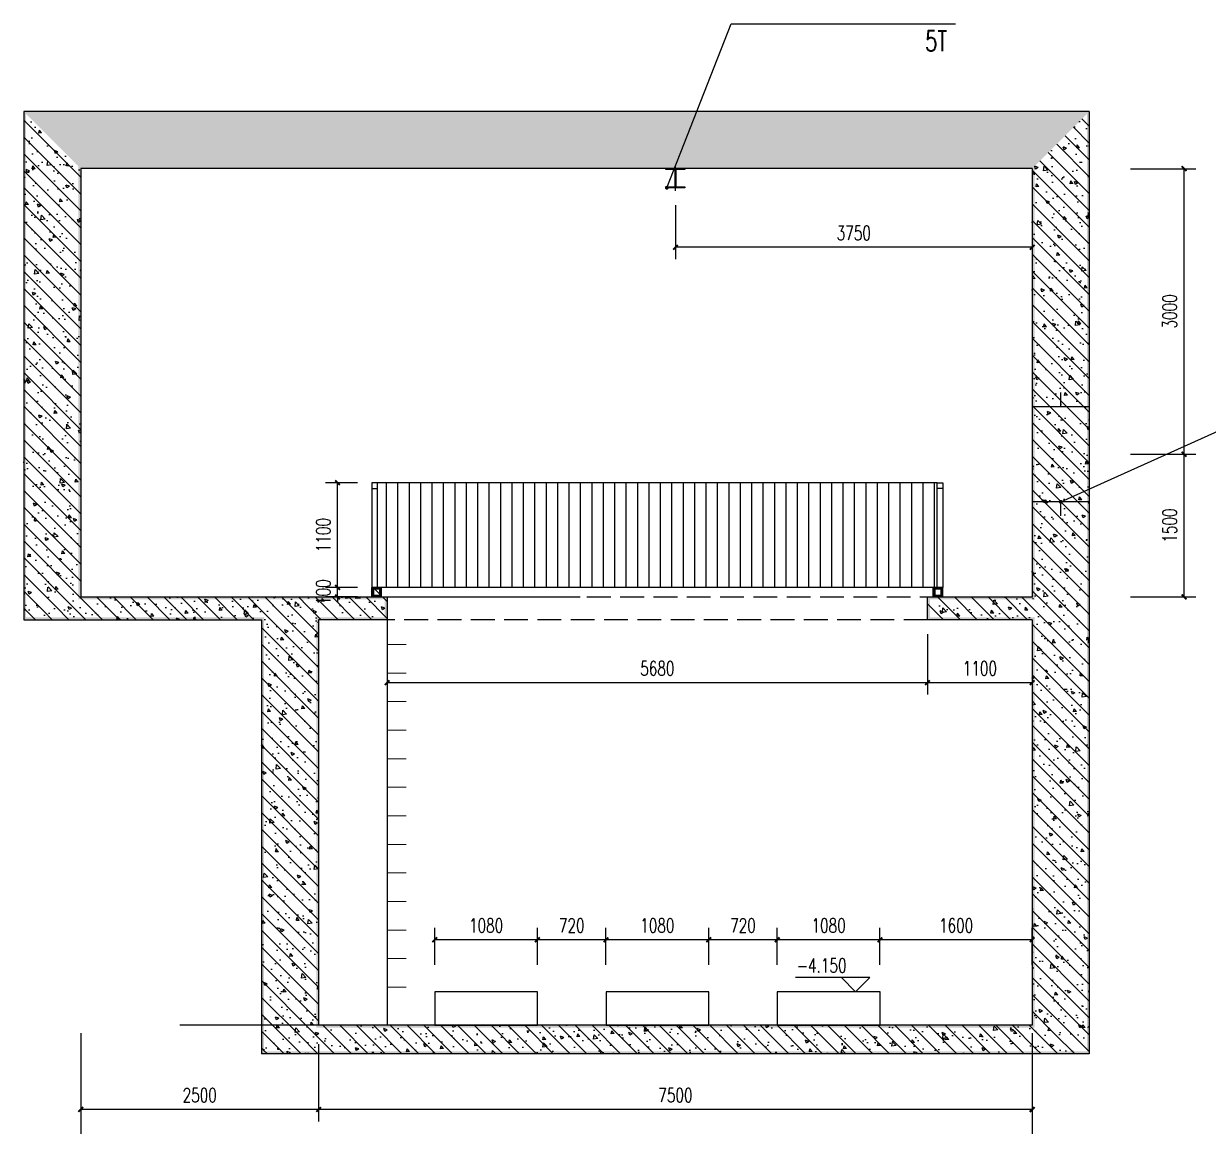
# Model space of a CAD drawing. Extents: x 45837 to 287007, y -98586 to 328021.
# Drawn here: x 61366 to 73817, y 271127 to 282712 of the extents above; entities that cross this region are included whole.
import ezdxf
from ezdxf.enums import TextEntityAlignment as Align

# ---------------------------------------------------------------- set-up
doc = ezdxf.new("R2010")
doc.units = 0
doc.header["$LTSCALE"] = 1000
doc.header["$MEASUREMENT"] = 0
doc.linetypes.add('DASH', pattern=[0.35, 0.25, -0.1])
for name, color, linetype in [('AXIS', 3, 'Continuous'), ('COLUMN', 9, 'Continuous'), ('DIM_ELEV', 3, 'Continuous'), ('DIM_LEAD', 3, 'Continuous'), ('DOTE', 1, 'Continuous'), ('PUB_DIM', 3, 'Continuous'), ('PUB_HATCH', 8, 'Continuous'), ('PUB_TEXT', 7, 'Continuous'), ('PUB_WALL', 9, 'Continuous'), ('WALL', 9, 'Continuous'), ('WINDOW', 4, 'Continuous'), ('图框', 7, 'Continuous')]:
    doc.layers.add(name, color=color, linetype=linetype)
doc.styles.add('_TCH_DIM', font='SIMPLEX', dxfattribs={"bigfont": 'GBCBIG'})
doc.styles.add('DIM_FONT', font='SIMPLEX', dxfattribs={"width": 0.7, "bigfont": 'GBCBIG'})
doc.styles.get("Standard").update_dxf_attribs({"font": 'gbenor.shx', "bigfont": 'gbcbig.shx'})
doc.dimstyles.new('DIMN50', dxfattribs={"dimscale": 0.5, "dimtxt": 300, "dimasz": 100, "dimexe": 250, "dimexo": 300, "dimgap": 150, "dimtad": 1, "dimdec": 0, "dimzin": 0, "dimdsep": 46, "dimtxsty": 'DIM_FONT', "dimblk": 'ARCHTICK', "dimcen": 0.09, "dimclrt": 7, "dimazin": 2, "dimtfac": 1, "dimtdec": 0, "dimtix": 1, "dimtmove": 2, "dimatfit": 3, "dimldrblk": 'ARCHTICK', "dimfxl": 0, "dimtolj": 1, "dimtzin": 0, "dimarcsym": 0})
pattern_1 = [(135, (74539.07, 0), (88.38835, 88.38835), []), (130, (74539.07, 0), (-358.6301, -31.3761), [37.5, -412.5]), (185, (74539.07, 0), (69.3757, 376.0961), [30, -330]), (79.5486, (74509.2, -2.6), (-289.2547, 344.7198), [31.8701, -350.571]), (133.8158, (74539.07, 100), (-533.6205, -82.7595), [56.25, -618.75]), (83.3644, (74494.6, 93.1), (-467.3314, 487.059), [47.805, -525.8565]), (188.8158, (74539.1, 100), (-467.331, 487.0593), [45, -495]), (159, (74489.07, 75), (-298.4535, -201.30945), [37.5, -412.5]), (214, (74489.07, 75), (-121.6577, 362.575), [30, -330]), (108.5486, (74464.2, 58.22), (-420.1113, 161.2652), [31.8701, -350.571]), (142.5, (74539.07, 0), (-6.07993, 166.44693), [0, -326, 0, -335, 0, -331.25]), (172.5, (74539.07, 0), (-131.53477, 197.20586), [0, -191, 0, -318.5, 0, -126.25]), (212.5, (74650.57, 0), (-266.91122, -11.27744), [0, -125, 0, -390, 0, -517.5]), (222.5, (74700.57, 0), (-291.5931, 50.0525), [0, -162.5, 0, -259, 0, -367.5])]

# ---------------------------------------------------------------- blocks, each defined once
blk = doc.blocks.new('_ArchTick')
at = {"color": 0, "linetype": 'ByBlock', "const_width": 0.4}
blk.add_lwpolyline([(-0.5, -0.5), (0.5, 0.5)], dxfattribs=at)
blk = doc.blocks.new('*D154')
at = {"layer": 'Defpoints', "color": 0}
for p in [(-2096, -61037), (-2096, -61450), (-1016, -61450)]:
    blk.add_point(p, dxfattribs=at)
at = {"layer": 'PUB_DIM', "color": 0, "lineweight": -2}
for p, q in [((-2096, -61300), (-2096, -60912)), ((-1016, -61300), (-1016, -60912)), ((-1016, -61037), (-2096, -61037))]:
    blk.add_line(p, q, dxfattribs=at)
at = {"layer": 'PUB_DIM', "color": 0, "lineweight": -2, "xscale": 50, "yscale": 50, "zscale": 50, "rotation": 180}
blk.add_blockref('_ArchTick', (-2096, -61037), dxfattribs=at)
at = {"layer": 'PUB_DIM', "color": 0, "lineweight": -2, "xscale": 50, "yscale": 50, "zscale": 50}
blk.add_blockref('_ArchTick', (-1016, -61037), dxfattribs=at)
at = {"layer": 'PUB_DIM', "color": 7, "insert": (-1556, -60887), "char_height": 150, "attachment_point": 5, "style": 'DIM_FONT'}
blk.add_mtext('\\A1;1080', dxfattribs=at)
blk = doc.blocks.new('*D155')
at = {"layer": 'Defpoints', "color": 0}
for p in [(-1016, -61037), (-1016, -61450), (-296, -61450)]:
    blk.add_point(p, dxfattribs=at)
at = {"layer": 'PUB_DIM', "color": 0, "lineweight": -2}
for p, q in [((-1016, -61300), (-1016, -60912)), ((-296, -61300), (-296, -60912)), ((-296, -61037), (-1016, -61037))]:
    blk.add_line(p, q, dxfattribs=at)
at = {"layer": 'PUB_DIM', "color": 0, "lineweight": -2, "xscale": 50, "yscale": 50, "zscale": 50, "rotation": 180}
blk.add_blockref('_ArchTick', (-1016, -61037), dxfattribs=at)
at = {"layer": 'PUB_DIM', "color": 0, "lineweight": -2, "xscale": 50, "yscale": 50, "zscale": 50}
blk.add_blockref('_ArchTick', (-296, -61037), dxfattribs=at)
at = {"layer": 'PUB_DIM', "color": 7, "insert": (-656, -60887), "char_height": 150, "attachment_point": 5, "style": 'DIM_FONT'}
blk.add_mtext('\\A1;720', dxfattribs=at)
blk = doc.blocks.new('*D156')
at = {"layer": 'Defpoints', "color": 0}
for p in [(-296, -61037), (-296, -61450), (784, -61450)]:
    blk.add_point(p, dxfattribs=at)
at = {"layer": 'PUB_DIM', "color": 0, "lineweight": -2}
for p, q in [((-296, -61300), (-296, -60912)), ((784, -61300), (784, -60912)), ((784, -61037), (-296, -61037))]:
    blk.add_line(p, q, dxfattribs=at)
at = {"layer": 'PUB_DIM', "color": 0, "lineweight": -2, "xscale": 50, "yscale": 50, "zscale": 50, "rotation": 180}
blk.add_blockref('_ArchTick', (-296, -61037), dxfattribs=at)
at = {"layer": 'PUB_DIM', "color": 0, "lineweight": -2, "xscale": 50, "yscale": 50, "zscale": 50}
blk.add_blockref('_ArchTick', (784, -61037), dxfattribs=at)
at = {"layer": 'PUB_DIM', "color": 7, "insert": (244, -60887), "char_height": 150, "attachment_point": 5, "style": 'DIM_FONT'}
blk.add_mtext('\\A1;1080', dxfattribs=at)
blk = doc.blocks.new('*D157')
at = {"layer": 'Defpoints', "color": 0}
for p in [(784, -61037), (784, -61450), (1504, -61450)]:
    blk.add_point(p, dxfattribs=at)
at = {"layer": 'PUB_DIM', "color": 0, "lineweight": -2}
for p, q in [((784, -61300), (784, -60912)), ((1504, -61300), (1504, -60912)), ((1504, -61037), (784, -61037))]:
    blk.add_line(p, q, dxfattribs=at)
at = {"layer": 'PUB_DIM', "color": 0, "lineweight": -2, "xscale": 50, "yscale": 50, "zscale": 50, "rotation": 180}
blk.add_blockref('_ArchTick', (784, -61037), dxfattribs=at)
at = {"layer": 'PUB_DIM', "color": 0, "lineweight": -2, "xscale": 50, "yscale": 50, "zscale": 50}
blk.add_blockref('_ArchTick', (1504, -61037), dxfattribs=at)
at = {"layer": 'PUB_DIM', "color": 7, "insert": (1144, -60887), "char_height": 150, "attachment_point": 5, "style": 'DIM_FONT'}
blk.add_mtext('\\A1;720', dxfattribs=at)
blk = doc.blocks.new('*D158')
at = {"layer": 'Defpoints', "color": 0}
for p in [(1504, -61037), (1504, -61450), (2584, -61450)]:
    blk.add_point(p, dxfattribs=at)
at = {"layer": 'PUB_DIM', "color": 0, "lineweight": -2}
for p, q in [((1504, -61300), (1504, -60912)), ((2584, -61300), (2584, -60912)), ((2584, -61037), (1504, -61037))]:
    blk.add_line(p, q, dxfattribs=at)
at = {"layer": 'PUB_DIM', "color": 0, "lineweight": -2, "xscale": 50, "yscale": 50, "zscale": 50, "rotation": 180}
blk.add_blockref('_ArchTick', (1504, -61037), dxfattribs=at)
at = {"layer": 'PUB_DIM', "color": 0, "lineweight": -2, "xscale": 50, "yscale": 50, "zscale": 50}
blk.add_blockref('_ArchTick', (2584, -61037), dxfattribs=at)
at = {"layer": 'PUB_DIM', "color": 7, "insert": (2044, -60887), "char_height": 150, "attachment_point": 5, "style": 'DIM_FONT'}
blk.add_mtext('\\A1;1080', dxfattribs=at)
blk = doc.blocks.new('*D159')
at = {"layer": 'Defpoints', "color": 0}
for p in [(2584, -61037), (2584, -61450), (4184, -61450)]:
    blk.add_point(p, dxfattribs=at)
at = {"layer": 'PUB_DIM', "color": 0, "lineweight": -2}
for p, q in [((2584, -61300), (2584, -60912)), ((4184, -61300), (4184, -60912)), ((4184, -61037), (2584, -61037))]:
    blk.add_line(p, q, dxfattribs=at)
at = {"layer": 'PUB_DIM', "color": 0, "lineweight": -2, "xscale": 50, "yscale": 50, "zscale": 50, "rotation": 180}
blk.add_blockref('_ArchTick', (2584, -61037), dxfattribs=at)
at = {"layer": 'PUB_DIM', "color": 0, "lineweight": -2, "xscale": 50, "yscale": 50, "zscale": 50}
blk.add_blockref('_ArchTick', (4184, -61037), dxfattribs=at)
at = {"layer": 'PUB_DIM', "color": 7, "insert": (3384, -60887), "char_height": 150, "attachment_point": 5, "style": 'DIM_FONT'}
blk.add_mtext('\\A1;1600', dxfattribs=at)
blk = doc.blocks.new('*D160')
at = {"layer": 'Defpoints', "color": 0}
for p in [(5066, -52935), (5780, -52935), (5066, -55935)]:
    blk.add_point(p, dxfattribs=at)
at = {"layer": 'PUB_DIM', "color": 0, "lineweight": -2}
for p, q in [((5216, -52935), (5905, -52935)), ((5780, -55935), (5780, -52935)), ((5216, -55935), (5905, -55935))]:
    blk.add_line(p, q, dxfattribs=at)
at = {"layer": 'PUB_DIM', "color": 0, "lineweight": -2, "xscale": 50, "yscale": 50, "zscale": 50}
for p, rotation in [((5780, -52935), 90), ((5780, -55935), 270)]:
    blk.add_blockref('_ArchTick', p, dxfattribs=dict(at, rotation=rotation))
at = {"layer": 'PUB_DIM', "color": 7, "insert": (5630, -54435), "char_height": 150, "attachment_point": 5, "rotation": 90, "style": 'DIM_FONT'}
blk.add_mtext('\\A1;3000', dxfattribs=at)
blk = doc.blocks.new('*D161')
at = {"layer": 'Defpoints', "color": 0}
for p in [(5066, -55935), (5780, -55935), (5066, -57435)]:
    blk.add_point(p, dxfattribs=at)
at = {"layer": 'PUB_DIM', "color": 0, "lineweight": -2}
for p, q in [((5216, -55935), (5905, -55935)), ((5780, -57435), (5780, -55935)), ((5216, -57435), (5905, -57435))]:
    blk.add_line(p, q, dxfattribs=at)
at = {"layer": 'PUB_DIM', "color": 0, "lineweight": -2, "xscale": 50, "yscale": 50, "zscale": 50}
for p, rotation in [((5780, -55935), 90), ((5780, -57435), 270)]:
    blk.add_blockref('_ArchTick', p, dxfattribs=dict(at, rotation=rotation))
at = {"layer": 'PUB_DIM', "color": 7, "insert": (5630, -56685), "char_height": 150, "attachment_point": 5, "rotation": 90, "style": 'DIM_FONT'}
blk.add_mtext('\\A1;1500', dxfattribs=at)
blk = doc.blocks.new('*D162')
at = {"layer": 'Defpoints', "color": 0}
for p in [(434, -53167), (4184, -53167), (434, -53761)]:
    blk.add_point(p, dxfattribs=at)
at = {"layer": 'PUB_DIM', "color": 0, "lineweight": -2}
for p, q in [((434, -53317), (434, -53886)), ((4184, -53317), (4184, -53886)), ((4184, -53761), (434, -53761))]:
    blk.add_line(p, q, dxfattribs=at)
at = {"layer": 'PUB_DIM', "color": 0, "lineweight": -2, "xscale": 50, "yscale": 50, "zscale": 50, "rotation": 180}
blk.add_blockref('_ArchTick', (434, -53761), dxfattribs=at)
at = {"layer": 'PUB_DIM', "color": 0, "lineweight": -2, "xscale": 50, "yscale": 50, "zscale": 50}
blk.add_blockref('_ArchTick', (4184, -53761), dxfattribs=at)
at = {"layer": 'PUB_DIM', "color": 7, "insert": (2309, -53611), "char_height": 150, "attachment_point": 5, "style": 'DIM_FONT'}
blk.add_mtext('\\A1;3750', dxfattribs=at)
blk = doc.blocks.new('*D163')
at = {"layer": 'Defpoints', "color": 0}
for p in [(3084, -57675), (4184, -57675), (3084, -58336)]:
    blk.add_point(p, dxfattribs=at)
at = {"layer": 'PUB_DIM', "color": 0, "lineweight": -2}
for p, q in [((3084, -57825), (3084, -58461)), ((4184, -57825), (4184, -58461)), ((4184, -58336), (3084, -58336))]:
    blk.add_line(p, q, dxfattribs=at)
at = {"layer": 'PUB_DIM', "color": 0, "lineweight": -2, "xscale": 50, "yscale": 50, "zscale": 50, "rotation": 180}
blk.add_blockref('_ArchTick', (3084, -58336), dxfattribs=at)
at = {"layer": 'PUB_DIM', "color": 0, "lineweight": -2, "xscale": 50, "yscale": 50, "zscale": 50}
blk.add_blockref('_ArchTick', (4184, -58336), dxfattribs=at)
at = {"layer": 'PUB_DIM', "color": 7, "insert": (3634, -58186), "char_height": 150, "attachment_point": 5, "style": 'DIM_FONT'}
blk.add_mtext('\\A1;1100', dxfattribs=at)
blk = doc.blocks.new('*D164')
at = {"layer": 'Defpoints', "color": 0}
for p in [(-2596, -57675), (3084, -57675), (-2596, -58336)]:
    blk.add_point(p, dxfattribs=at)
at = {"layer": 'PUB_DIM', "color": 0, "lineweight": -2}
for p, q in [((-2596, -57825), (-2596, -58461)), ((3084, -57825), (3084, -58461)), ((3084, -58336), (-2596, -58336))]:
    blk.add_line(p, q, dxfattribs=at)
at = {"layer": 'PUB_DIM', "color": 0, "lineweight": -2, "xscale": 50, "yscale": 50, "zscale": 50, "rotation": 180}
blk.add_blockref('_ArchTick', (-2596, -58336), dxfattribs=at)
at = {"layer": 'PUB_DIM', "color": 0, "lineweight": -2, "xscale": 50, "yscale": 50, "zscale": 50}
blk.add_blockref('_ArchTick', (3084, -58336), dxfattribs=at)
at = {"layer": 'PUB_DIM', "color": 7, "insert": (244, -58186), "char_height": 150, "attachment_point": 5, "style": 'DIM_FONT'}
blk.add_mtext('\\A1;5680', dxfattribs=at)
blk = doc.blocks.new('*D165')
at = {"layer": 'Defpoints', "color": 0}
for p in [(-3118, -56235), (-2756, -56235), (-2756, -57335)]:
    blk.add_point(p, dxfattribs=at)
at = {"layer": 'PUB_DIM', "color": 0, "lineweight": -2}
for p, q in [((-2906, -56235), (-3243, -56235)), ((-3118, -57335), (-3118, -56235)), ((-2906, -57335), (-3243, -57335))]:
    blk.add_line(p, q, dxfattribs=at)
at = {"layer": 'PUB_DIM', "color": 0, "lineweight": -2, "xscale": 50, "yscale": 50, "zscale": 50}
for p, rotation in [((-3118, -56235), 90), ((-3118, -57335), 270)]:
    blk.add_blockref('_ArchTick', p, dxfattribs=dict(at, rotation=rotation))
at = {"layer": 'PUB_DIM', "color": 7, "insert": (-3268, -56785), "char_height": 150, "attachment_point": 5, "rotation": 90, "style": 'DIM_FONT'}
blk.add_mtext('\\A1;1100', dxfattribs=at)
blk = doc.blocks.new('*D198')
at = {"layer": 'Defpoints', "color": 0}
for p in [(-3118, -57335), (-2756, -57335), (-2756, -57435)]:
    blk.add_point(p, dxfattribs=at)
at = {"layer": 'PUB_DIM', "color": 0, "lineweight": -2}
for p, q in [((-2906, -57335), (-3243, -57335)), ((-3118, -57335), (-3118, -57285)), ((-3118, -57435), (-3118, -57335)), ((-2906, -57435), (-3243, -57435)), ((-3118, -57435), (-3118, -57485))]:
    blk.add_line(p, q, dxfattribs=at)
at = {"layer": 'PUB_DIM', "color": 0, "lineweight": -2, "xscale": 50, "yscale": 50, "zscale": 50}
for p, rotation in [((-3118, -57335), 270), ((-3118, -57435), 90)]:
    blk.add_blockref('_ArchTick', p, dxfattribs=dict(at, rotation=rotation))
at = {"layer": 'PUB_DIM', "color": 7, "insert": (-3268, -57385), "char_height": 150, "attachment_point": 5, "rotation": 90, "style": 'DIM_FONT'}
blk.add_mtext('\\A1;100', dxfattribs=at)
blk = doc.blocks.new('*D166')
at = {"layer": 'Defpoints', "color": 0}
for p in [(-5816, -61984), (-3316, -61984), (-5816, -62820)]:
    blk.add_point(p, dxfattribs=at)
at = {"layer": 'PUB_DIM', "color": 0, "lineweight": -2}
for p, q in [((-5816, -62134), (-5816, -62945)), ((-3316, -62134), (-3316, -62945)), ((-3316, -62820), (-5816, -62820))]:
    blk.add_line(p, q, dxfattribs=at)
at = {"layer": 'PUB_DIM', "color": 0, "lineweight": -2, "xscale": 50, "yscale": 50, "zscale": 50, "rotation": 180}
blk.add_blockref('_ArchTick', (-5816, -62820), dxfattribs=at)
at = {"layer": 'PUB_DIM', "color": 0, "lineweight": -2, "xscale": 50, "yscale": 50, "zscale": 50}
blk.add_blockref('_ArchTick', (-3316, -62820), dxfattribs=at)
at = {"layer": 'PUB_DIM', "color": 7, "insert": (-4566, -62670), "char_height": 150, "attachment_point": 5, "style": 'DIM_FONT'}
blk.add_mtext('\\A1;2500', dxfattribs=at)
blk = doc.blocks.new('*D167')
at = {"layer": 'Defpoints', "color": 0}
for p in [(-3316, -61984), (4184, -61984), (-3316, -62820)]:
    blk.add_point(p, dxfattribs=at)
at = {"layer": 'PUB_DIM', "color": 0, "lineweight": -2}
for p, q in [((-3316, -62134), (-3316, -62945)), ((4184, -62134), (4184, -62945)), ((4184, -62820), (-3316, -62820))]:
    blk.add_line(p, q, dxfattribs=at)
at = {"layer": 'PUB_DIM', "color": 0, "lineweight": -2, "xscale": 50, "yscale": 50, "zscale": 50, "rotation": 180.0000000000001}
blk.add_blockref('_ArchTick', (-3316, -62820), dxfattribs=at)
at = {"layer": 'PUB_DIM', "color": 0, "lineweight": -2, "xscale": 50, "yscale": 50, "zscale": 50}
blk.add_blockref('_ArchTick', (4184, -62820), dxfattribs=at)
at = {"layer": 'PUB_DIM', "color": 7, "insert": (434, -62670), "char_height": 150, "attachment_point": 5, "style": 'DIM_FONT'}
blk.add_mtext('\\A1;7500', dxfattribs=at)
blk = doc.blocks.new('334')
h = blk.add_hatch()
h.set_pattern_fill('玻璃', color=256, scale=100, angle=90, style=0)
h.set_pattern_definition([(90, (74659.07, 7e-15), (120, 7e-15), [])])
h.paths.add_polyline_path([(3184.3, -57334.9), (3184.3, -56234.9), (-2696.1, -56234.9), (-2696.1, -57334.9)])
at = {"layer": 'PUB_HATCH'}
h = blk.add_hatch(dxfattribs=at)
h.set_pattern_fill('钢筋混凝土', color=256, scale=50, style=0)
h.set_pattern_definition(pattern_1)
h.paths.add_polyline_path([(-6416.1, -52334.9), (-5816.1, -52934.9), (-5816.1, -57434.9), (-5841.1, -57459.9), (-6391.1, -57649.9), (-6416.1, -57674.9)])
h = blk.add_hatch(dxfattribs=at)
h.set_pattern_fill('钢筋混凝土', color=256, scale=50, style=0)
h.set_pattern_definition(pattern_1)
h.paths.add_polyline_path([(4783.9, -52334.9), (4183.9, -52934.9), (-5816.1, -52934.9), (-6416.1, -52334.9)])
h = blk.add_hatch(dxfattribs=at)
h.set_pattern_fill('钢筋混凝土', color=256, scale=50, style=0)
h.set_pattern_definition(pattern_1)
h.paths.add_polyline_path([(4183.9, -52934.9), (4783.9, -52334.9), (4783.9, -57674.9), (4758.9, -57649.9), (4208.9, -57459.9), (4183.9, -57434.9)])
h = blk.add_hatch(dxfattribs=at)
h.set_pattern_fill('金属', color=256, scale=50, style=0)
h.set_pattern_definition([(135, (352914.4, 16869.89), (88.388348, 88.388348), []), (135, (352855.48, 16869.89), (88.388348, 88.388348), [])])
h.paths.add_polyline_path([(436.8, -53121.9, 0.4142136), (441.8, -53126.9), (533.8, -53126.9), (533.8, -53134.9), (333.8, -53134.9), (333.8, -53126.9), (425.8, -53126.9, 0.4142136), (430.8, -53121.9), (430.8, -52947.9, 0.4142136), (425.8, -52942.9), (333.8, -52942.9), (333.8, -52934.9), (533.8, -52934.9), (533.8, -52942.9), (441.8, -52942.9, 0.4142136), (436.8, -52947.9)])
h = blk.add_hatch(dxfattribs=at)
h.set_pattern_fill('钢筋混凝土', color=256, scale=50, style=0)
h.set_pattern_definition(pattern_1)
h.paths.add_polyline_path([(-2656.1, -57434.9), (-2756.1, -57434.9), (-2756.1, -57334.9), (-2656.1, -57334.9)])
h = blk.add_hatch(dxfattribs=at)
h.set_pattern_fill('钢筋混凝土', color=256, scale=50, style=0)
h.set_pattern_definition(pattern_1)
h.paths.add_polyline_path([(3244.3, -57434.9), (3144.3, -57434.9), (3144.3, -57334.9), (3244.3, -57334.9)])
h = blk.add_hatch(dxfattribs=at)
h.set_pattern_fill('钢筋混凝土', color=256, scale=50, style=0)
h.set_pattern_definition(pattern_1)
h.paths.add_polyline_path([(-6391.1, -57649.9), (-5841.1, -57459.9), (-5816.1, -57434.9), (-3316.1, -57434.9), (-3316.1, -57459.9), (-3516.1, -57594.9), (-3891.1, -57649.9), (-3916.1, -57674.9), (-6416.1, -57674.9)])
h = blk.add_hatch(dxfattribs=at)
h.set_pattern_fill('钢筋混凝土', color=256, scale=50, style=0)
h.set_pattern_definition(pattern_1)
h.paths.add_polyline_path([(-3316.1, -57459.9), (-3316.1, -57434.9), (-2595.7, -57434.9), (-2595.7, -57674.9), (-3316.1, -57674.9), (-3341.1, -57649.9), (-3516.1, -57594.9)])
h = blk.add_hatch(dxfattribs=at)
h.set_pattern_fill('钢筋混凝土', color=256, scale=50, style=0)
h.set_pattern_definition(pattern_1)
h.paths.add_polyline_path([(4208.9, -57649.9), (4183.9, -57674.9), (3084.3, -57674.9), (3084.3, -57434.9), (4183.9, -57434.9), (4183.9, -57459.9), (4383.9, -57594.9)])
h = blk.add_hatch(dxfattribs=at)
h.set_pattern_fill('钢筋混凝土', color=256, scale=50, style=0)
h.set_pattern_definition(pattern_1)
h.paths.add_polyline_path([(4383.9, -57594.9), (4183.9, -57459.9), (4183.9, -57434.9), (4208.9, -57459.9), (4758.9, -57649.9)])
h = blk.add_hatch(dxfattribs=at)
h.set_pattern_fill('钢筋混凝土', color=256, scale=50, style=0)
h.set_pattern_definition(pattern_1)
h.paths.add_polyline_path([(-3516.1, -57594.9), (-3341.1, -57649.9), (-3316.1, -57674.9), (-3316.1, -61934.9), (-3341.1, -61959.9), (-3891.1, -62209.9), (-3916.1, -62234.9), (-3916.1, -57674.9), (-3891.1, -57649.9)])
h = blk.add_hatch(dxfattribs=at)
h.set_pattern_fill('钢筋混凝土', color=256, scale=50, style=0)
h.set_pattern_definition(pattern_1)
h.paths.add_polyline_path([(4383.9, -57594.9), (4758.9, -57649.9), (4783.9, -57674.9), (4783.9, -61934.9), (4758.9, -61959.9), (4383.9, -62034.9), (4208.9, -61959.9), (4183.9, -61934.9), (4183.9, -57674.9), (4208.9, -57649.9)])
h = blk.add_hatch(dxfattribs=at)
h.set_pattern_fill('钢筋混凝土', color=256, scale=50, style=0)
h.set_pattern_definition(pattern_1)
h.paths.add_polyline_path([(4383.9, -62034.9), (4183.9, -62209.9), (4183.9, -62234.9), (-3916.1, -62234.9), (-3891.1, -62209.9), (-3341.1, -61959.9), (-3316.1, -61934.9), (4183.9, -61934.9), (4208.9, -61959.9)])
h = blk.add_hatch(dxfattribs=at)
h.set_pattern_fill('钢筋混凝土', color=256, scale=50, style=0)
h.set_pattern_definition(pattern_1)
h.paths.add_polyline_path([(4783.9, -61934.9), (4783.9, -62234.9), (4183.9, -62234.9), (4183.9, -62209.9), (4383.9, -62034.9), (4758.9, -61959.9)])
at = {"layer": 'PUB_WALL'}
for points in [[(-6416.1, -52334.9), (-6416.1, -57674.9), (-6391.1, -57649.9), (-6391.1, -52359.9)], [(4783.9, -52334.9), (-6416.1, -52334.9), (-6391.1, -52359.9), (4758.9, -52359.9)], [(4783.9, -52334.9), (4783.9, -57674.9), (4758.9, -57649.9), (4758.9, -52359.9)], [(-5816.1, -52934.9), (-5816.1, -57434.9), (-5841.1, -57459.9), (-5841.1, -52909.9)], [(4183.9, -52934.9), (-5816.1, -52934.9), (-5841.1, -52909.9), (4208.9, -52909.9)], [(4183.9, -52934.9), (4183.9, -57434.9), (4208.9, -57459.9), (4208.9, -52909.9)], [(-2756.1, -57434.9), (-2756.1, -57334.9), (-2731.1, -57334.9), (-2731.1, -57434.9)], [(-2656.1, -57334.9), (-2756.1, -57334.9), (-2756.1, -57359.9), (-2656.1, -57359.9)], [(-2656.1, -57434.9), (-2656.1, -57334.9), (-2681.1, -57334.9), (-2681.1, -57434.9)], [(3144.3, -57434.9), (3144.3, -57334.9), (3169.3, -57334.9), (3169.3, -57434.9)], [(3244.3, -57334.9), (3144.3, -57334.9), (3144.3, -57359.9), (3244.3, -57359.9)], [(3244.3, -57434.9), (3244.3, -57334.9), (3219.3, -57334.9), (3219.3, -57434.9)], [(-5816.1, -57434.9), (-3316.1, -57434.9), (-3316.1, -57459.9), (-5841.1, -57459.9)], [(-3316.1, -57434.9), (-2595.7, -57434.9), (-2620.7, -57459.9), (-3316.1, -57459.9)], [(-2656.1, -57434.9), (-2756.1, -57434.9), (-2756.1, -57409.9), (-2656.1, -57409.9)], [(-2595.7, -57434.9), (-2595.7, -57674.9), (-2620.7, -57649.9), (-2620.7, -57459.9)], [(3084.3, -57674.9), (3084.3, -57434.9), (3109.3, -57459.9), (3109.3, -57649.9)], [(3084.3, -57434.9), (4183.9, -57434.9), (4183.9, -57459.9), (3109.3, -57459.9)], [(3244.3, -57434.9), (3144.3, -57434.9), (3144.3, -57409.9), (3244.3, -57409.9)], [(4183.9, -57434.9), (4183.9, -57434.9), (4208.9, -57459.9), (4183.9, -57459.9)], [(-6416.1, -57674.9), (-3916.1, -57674.9), (-3891.1, -57649.9), (-6391.1, -57649.9)], [(-3916.1, -57674.9), (-3916.1, -62234.9), (-3891.1, -62209.9), (-3891.1, -57649.9)], [(-3316.1, -57674.9), (-3316.1, -61934.9), (-3341.1, -61959.9), (-3341.1, -57649.9)], [(-2595.7, -57674.9), (-3316.1, -57674.9), (-3341.1, -57649.9), (-2620.7, -57649.9)], [(4183.9, -57674.9), (3084.3, -57674.9), (3109.3, -57649.9), (4208.9, -57649.9)], [(4183.9, -57674.9), (4183.9, -61934.9), (4208.9, -61959.9), (4208.9, -57649.9)], [(4783.9, -57674.9), (4783.9, -61934.9), (4758.9, -61959.9), (4758.9, -57649.9)], [(4183.9, -61934.9), (-3316.1, -61934.9), (-3341.1, -61959.9), (4208.9, -61959.9)], [(4783.9, -61934.9), (4783.9, -61934.9), (4758.9, -61959.9), (4783.9, -61959.9)], [(4783.9, -61934.9), (4783.9, -62234.9), (4758.9, -62234.9), (4758.9, -61934.9)], [(4183.9, -62234.9), (-3916.1, -62234.9), (-3891.1, -62209.9), (4183.9, -62209.9)], [(4783.9, -62234.9), (4183.9, -62234.9), (4183.9, -62209.9), (4783.9, -62209.9)]]:
    blk.add_hatch(color=256, dxfattribs=at).paths.add_polyline_path(points)
for p, q in [((3184.3, -56234.9), (-2756.1, -56234.9)), ((-2756.1, -56294.9), (-2696.1, -56294.9)), ((3244.3, -56294.9), (3184.3, -56294.9)), ((3184.3, -57334.9), (-2696.1, -57334.9)), ((-2595.7, -57554.9), (-2595.7, -61934.9)), ((4183.9, -61934.9), (-4773.5, -61934.9))]:
    blk.add_line(p, q)
at = {"linetype": 'DASH', "const_width": 15}
for points in [[(4483.9, -55284.9), (4483.9, -55434.9)], [(4783.9, -55434.9), (4183.9, -55434.9)], [(4783.9, -56434.9), (4183.9, -56434.9)], [(4483.9, -56434.9), (4483.9, -56584.9)]]:
    blk.add_lwpolyline(points, dxfattribs=at)
for points in [[(-2696.1, -57334.9), (-2696.1, -56234.9), (-2756.1, -56234.9), (-2756.1, -57334.9)], [(3184.3, -57334.9), (3184.3, -56234.9), (3244.3, -56234.9), (3244.3, -57334.9)], [(-2506, -57434.9), (-2506, -57434.9), (-566, -57434.9)]]:
    blk.add_lwpolyline(points)
at = {"const_width": 10}
for points in [[(-2595.7, -57934.9), (-2395.7, -57934.9)], [(-2595.7, -58234.9), (-2395.7, -58234.9)], [(-2595.7, -58534.9), (-2395.7, -58534.9)], [(-2595.7, -58834.9), (-2395.7, -58834.9)], [(-2595.7, -59134.9), (-2395.7, -59134.9)], [(-2595.7, -59434.9), (-2395.7, -59434.9)], [(-2595.7, -59734.9), (-2395.7, -59734.9)], [(-2595.7, -60034.9), (-2395.7, -60034.9)], [(-2595.7, -60334.9), (-2395.7, -60334.9)], [(-2595.7, -60634.9), (-2395.7, -60634.9)], [(-2595.7, -60934.9), (-2395.7, -60934.9)], [(-2595.7, -61234.9), (-2395.7, -61234.9)], [(-2595.7, -61534.9), (-2395.7, -61534.9)]]:
    blk.add_lwpolyline(points, dxfattribs=at)
for points in [[(-2095.7, -61934.9), (-1015.7, -61934.9), (-1015.7, -61584.9), (-2095.7, -61584.9)], [(-295.7, -61934.9), (784.3, -61934.9), (784.3, -61584.9), (-295.7, -61584.9)], [(1504.3, -61934.9), (2584.3, -61934.9), (2584.3, -61584.9), (1504.3, -61584.9)]]:
    blk.add_lwpolyline(points, close=True)
at = {"layer": 'AXIS'}
for p, q in [((-5816.1, -62019.7), (-5816.1, -63259.3)), ((4183.9, -62019.7), (4183.9, -63259.3))]:
    blk.add_line(p, q, dxfattribs=at)
at = {"layer": 'COLUMN'}
for p, q in [((333.8, -52942.9), (333.8, -52934.9)), ((333.8, -52934.9), (533.8, -52934.9)), ((425.8, -52942.9), (333.8, -52942.9)), ((430.8, -53121.9), (430.8, -52947.9)), ((436.8, -52947.9), (436.8, -53121.9)), ((533.8, -52942.9), (441.8, -52942.9)), ((533.8, -52934.9), (533.8, -52942.9)), ((333.8, -53134.9), (333.8, -53126.9)), ((333.8, -53126.9), (425.8, -53126.9)), ((533.8, -53134.9), (333.8, -53134.9)), ((441.8, -53126.9), (533.8, -53126.9)), ((533.8, -53126.9), (533.8, -53134.9))]:
    blk.add_line(p, q, dxfattribs=at)
for centre, start, end in [((425.8, -52947.9), 0, 90), ((441.8, -52947.9), 90, 180), ((425.8, -53121.9), 270, 0), ((441.8, -53121.9), 180, 270)]:
    blk.add_arc(centre, 5, start, end, dxfattribs=at)
at = {"layer": 'DIM_ELEV'}
for p, q in [((2478.4, -61434.9), (1695.9, -61434.9)), ((2328.4, -61584.9), (2178.4, -61434.9)), ((2328.4, -61584.9), (2478.4, -61434.9))]:
    blk.add_line(p, q, dxfattribs=at)
at = {"layer": 'DIM_LEAD'}
for p, q in [((343.7, -53135.6), (1018.7, -51411.8)), ((1018.7, -51411.8), (3376.8, -51411.8)), ((4483.9, -56434.9), (6493.5, -55529.8))]:
    blk.add_line(p, q, dxfattribs=at)
at = {"layer": 'DIM_LEAD', "const_width": 20}
for points in [[(340.1, -53144.9, -1), (347.4, -53126.3, -1)], [(4474.7, -56439, -1), (4493, -56430.8, -1)]]:
    blk.add_lwpolyline(points, format="xyb", close=True, dxfattribs=at)
at = {"layer": 'DOTE'}
blk.add_line((433.8, -53166.6), (433.8, -52906.7), dxfattribs=at)
at = {"layer": 'WALL'}
for p, q in [((-6416.1, -52334.9), (-6416.1, -57674.9)), ((4783.9, -52334.9), (-6416.1, -52334.9)), ((4783.9, -52334.9), (4783.9, -57674.9)), ((-5816.1, -52934.9), (-5816.1, -57434.9)), ((4183.9, -52934.9), (-5816.1, -52934.9)), ((4183.9, -52934.9), (4183.9, -57434.9)), ((-2756.1, -57434.9), (-2756.1, -57334.9)), ((-2656.1, -57334.9), (-2756.1, -57334.9)), ((-2656.1, -57434.9), (-2656.1, -57334.9)), ((3144.3, -57434.9), (3144.3, -57334.9)), ((3244.3, -57334.9), (3144.3, -57334.9)), ((3244.3, -57434.9), (3244.3, -57334.9)), ((-5816.1, -57434.9), (-3316.1, -57434.9)), ((-3316.1, -57434.9), (-2595.7, -57434.9)), ((-2656.1, -57434.9), (-2756.1, -57434.9)), ((-2595.7, -57434.9), (-2595.7, -57674.9)), ((3084.3, -57674.9), (3084.3, -57434.9)), ((3084.3, -57434.9), (4183.9, -57434.9)), ((3244.3, -57434.9), (3144.3, -57434.9)), ((4183.9, -57434.9), (4183.9, -57434.9)), ((-6416.1, -57674.9), (-3916.1, -57674.9)), ((-3916.1, -57674.9), (-3916.1, -62234.9)), ((-3316.1, -57674.9), (-3316.1, -61934.9)), ((-2595.7, -57674.9), (-3316.1, -57674.9)), ((4183.9, -57674.9), (3084.3, -57674.9)), ((4183.9, -57674.9), (4183.9, -61934.9)), ((4783.9, -57674.9), (4783.9, -61934.9)), ((4783.9, -57674.9), (4783.9, -57674.9)), ((4183.9, -61934.9), (-3316.1, -61934.9)), ((4783.9, -61934.9), (4783.9, -61934.9)), ((4783.9, -61934.9), (4783.9, -62234.9)), ((4183.9, -62234.9), (-3916.1, -62234.9)), ((4783.9, -62234.9), (4183.9, -62234.9))]:
    blk.add_line(p, q, dxfattribs=at)
at = {"layer": 'WINDOW', "linetype": 'DASH'}
for p, q in [((-2595.7, -57434.9), (3084.3, -57434.9)), ((3084.3, -57674.9), (-2595.7, -57674.9))]:
    blk.add_line(p, q, dxfattribs=at)
at = {"layer": 'PUB_TEXT', "style": '_TCH_DIM', "width": 0.705882}
for s, height, p in [('5T', 212.5, (3058.9, -51699.3)), ('-4.150', 148.75, (1710.9, -61382.4))]:
    blk.add_text(s, height=height, dxfattribs=at).set_placement(p)
at = {"layer": '图框', "width": 0.7}
for tag, p in [('变电所及发电机房平面图、立面图', (188340.2, -37686.1)), ('泵房平面图、立面图、1-1剖面图', (10864.5, -67386.1))]:
    blk.add_attdef(tag, text='', height=500, dxfattribs=at).set_placement(p, align=Align.MIDDLE_CENTER)
at = {"layer": 'PUB_DIM'}
for p1, p2, distance, picture, middle in [((5066, -55934.9), (5066, -52934.9), -714.3, '*D160', (5630.3, -54434.9)), ((4183.9, -53166.6), (433.8, -53166.6), 594.7, '*D162', (2308.8, -53611.3)), ((5066, -57434.9), (5066, -55934.9), -714.3, '*D161', (5630.3, -56684.9)), ((-2756.1, -57334.9), (-2756.1, -56234.9), 362.2, '*D165', (-3268.3, -56784.9)), ((-2756.1, -57434.9), (-2756.1, -57334.9), 362.2, '*D198', (-3268.3, -57384.9)), ((3084.3, -57674.9), (-2595.7, -57674.9), 661.5, '*D164', (244.3, -58186.4)), ((4183.9, -57674.9), (3084.3, -57674.9), 661.5, '*D163', (3634.1, -58186.4)), ((-1015.7, -61449.6), (-2095.7, -61449.6), -413, '*D154', (-1555.7, -60886.6)), ((-295.7, -61449.6), (-1015.7, -61449.6), -413, '*D155', (-655.7, -60886.6)), ((784.3, -61449.6), (-295.7, -61449.6), -413, '*D156', (244.3, -60886.6)), ((1504.3, -61449.6), (784.3, -61449.6), -413, '*D157', (1144.3, -60886.6)), ((2584.3, -61449.6), (1504.3, -61449.6), -413, '*D158', (2044.3, -60886.6)), ((4183.9, -61449.6), (2584.3, -61449.6), -413, '*D159', (3384.1, -60886.6)), ((-3316.1, -61984.5), (-5816.1, -61984.5), 835.4, '*D166', (-4566.1, -62669.9)), ((4183.9, -61984.5), (-3316.1, -61984.5), 835.4, '*D167', (433.9, -62669.9))]:
    dim = blk.add_aligned_dim(p1=p1, p2=p2, distance=distance, dimstyle='DIMN50', dxfattribs=at)
    dim.commit()
    dim.dimension.update_dxf_attribs({"geometry": picture, "text_midpoint": middle})

msp = doc.modelspace()

# ---------------------------------------------------------------- block references
msp.add_blockref('334', (67781.7, 334123.7))

doc.saveas('drawing.dxf')
